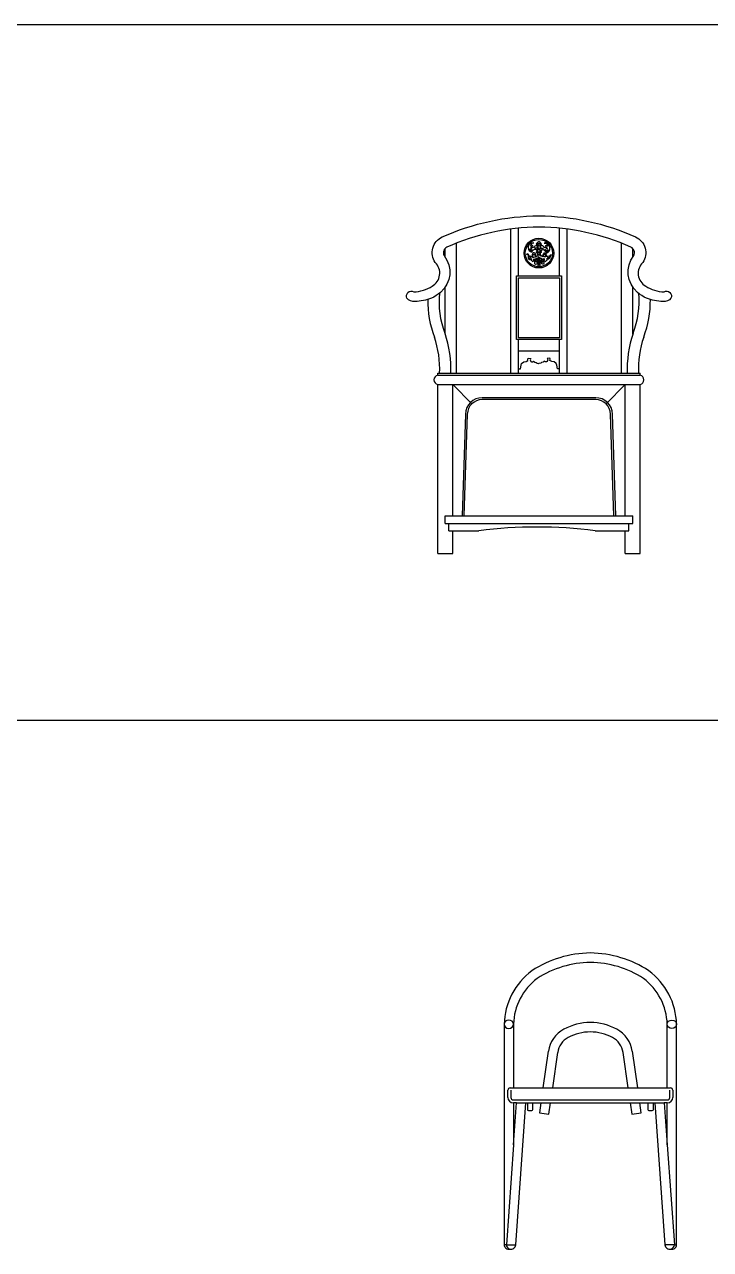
# Model space of a CAD drawing. Header units: millimetres. Extents: x -5421 to 13641, y 22290 to 34305.
# Drawn here: x 707 to 2537, y 24981 to 28247 of the extents above; entities that cross this region are included whole.
import ezdxf

# ---------------------------------------------------------------- set-up
doc = ezdxf.new("R2010")
doc.units = ezdxf.units.MM
doc.layers.add('www.cad-blocks.net', color=7, linetype='Continuous')

# ---------------------------------------------------------------- blocks, each defined once
blk = doc.blocks.new('A$C6B3D1326')
for p, q in [((0, 599.7), (0, 11.7)), ((25, 599.7), (25, 429.7)), ((435, 429.7), (435, 599.7)), ((460, 11.7), (460, 599.7)), ((104, 429.7), (118, 527.6)), ((142.8, 524.1), (129.3, 429.7)), ((330.7, 429.7), (317.2, 524.1)), ((342, 527.6), (356, 429.7)), ((16, 429.7), (25, 429.7)), ((25, 429.7), (104, 429.7)), ((104, 429.7), (129.3, 429.7)), ((129.3, 429.7), (330.7, 429.7)), ((330.7, 429.7), (356, 429.7)), ((356, 429.7), (435, 429.7)), ((435, 429.7), (444, 429.7)), ((10, 404.7), (10, 423.7)), ((18, 423.7), (18, 404.7)), ((25, 397.7), (435, 397.7)), ((442, 404.7), (442, 423.7)), ((450, 423.7), (450, 404.7)), ((25, 389.7), (25, 278.2)), ((25, 278.2), (33, 389.7)), ((33, 389.7), (25, 389.7)), ((30.9, 11.7), (58.1, 389.7)), ((33, 389.7), (58.1, 389.7)), ((58.1, 389.7), (61.9, 389.7)), ((61.9, 389.7), (61.9, 372.7)), ((61.9, 389.7), (76.9, 389.7)), ((64.9, 369.7), (73.9, 369.7)), ((76.9, 372.7), (76.9, 389.7)), ((76.9, 389.7), (98.3, 389.7)), ((98.3, 389.7), (94.6, 363.5)), ((94.6, 363.5), (119.3, 360)), ((98.3, 389.7), (123.6, 389.7)), ((119.3, 360), (123.6, 389.7)), ((123.6, 389.7), (336.4, 389.7)), ((336.4, 389.7), (340.7, 360)), ((336.4, 389.7), (361.7, 389.7)), ((340.7, 360), (365.4, 363.5)), ((365.4, 363.5), (361.7, 389.7)), ((361.7, 389.7), (383.1, 389.7)), ((383.1, 389.7), (383.1, 372.7)), ((383.1, 389.7), (398.1, 389.7)), ((386.1, 369.7), (395.1, 369.7)), ((398.1, 372.7), (398.1, 389.7)), ((398.1, 389.7), (401.9, 389.7)), ((401.9, 389.7), (427, 389.7)), ((401.9, 389.7), (429.1, 11.7)), ((427, 389.7), (435, 278.2)), ((435, 389.7), (427, 389.7)), ((435, 278.2), (435, 389.7)), ((25, 278.2), (5.9, 11.7)), ((435, 278.2), (454.1, 11.7)), ((5.9, 11.7), (0, 11.7)), ((5.9, 11.7), (30.9, 11.7)), ((454.1, 11.7), (429.1, 11.7)), ((454.1, 11.7), (460, 11.7))]:
    blk.add_line(p, q)
for centre, radius, start, end in [((233.4, 497.7), 291.9, 90.6743, 123.0578), ((226.6, 497.7), 291.9, 56.9422, 89.3257), ((233.4, 497.7), 266.9, 90.7374, 122.8991), ((226.6, 497.7), 266.9, 57.1009, 89.2626), ((182.9, 595.3), 182.9, 126.4538, 178.63), ((182.9, 595.2), 158, 126.7284, 178.4026), ((277.1, 595.2), 158, 1.5974, 53.2716), ((277.1, 595.3), 182.9, 1.37, 53.5462), ((231, 451.6), 152.6, 90.3635, 118.0977), ((229, 451.6), 152.6, 61.9023, 89.6365), ((196.4, 516.4), 79.1, 118.0977, 171.8614), ((196.4, 516.4), 54.1, 118.0977, 171.8614), ((231, 451.6), 127.6, 90.4347, 118.0977), ((229, 451.6), 127.6, 61.9023, 89.5653), ((263.6, 516.4), 54.1, 8.1386, 61.9023), ((263.6, 516.4), 79.1, 8.1386, 61.9023), ((16, 423.7), 6, 90, 180), ((444, 423.7), 6, 0, 90), ((25, 404.7), 15, 180, 270), ((25, 404.7), 7, 180, 270), ((435, 404.7), 7, 270, 0), ((435, 404.7), 15, 270, 0), ((64.9, 372.7), 3, 180, 270), ((73.9, 372.7), 3, 270, 0), ((386.1, 372.7), 3, 180, 270), ((395.1, 372.7), 3, 270, 0), ((12.5, 12.2), 12.5, 182.483, 283.512), ((18.4, 12.2), 12.5, 182.483, 256.488), ((18.4, 12.2), 12.5, 256.488, 357.3432), ((441.6, 12.2), 12.5, 182.4897, 283.509), ((447.5, 12.2), 12.5, 256.488, 357.517), ((441.6, 12.2), 12.5, 283.512, 357.517)]:
    blk.add_arc(centre, radius, start, end)
at = {"extrusion": (0, 0, -1)}
blk.add_ellipse((12.5, 599.7), major_axis=(-12.5, 0), ratio=0.890575, start_param=-3.141592653589793, end_param=3.141592653589793, dxfattribs=at)
blk.add_ellipse((447.5, 599.7), major_axis=(12.5, 0), ratio=0.890575, start_param=-3.141592653589793, end_param=3.141592653589793)
blk = doc.blocks.new('A$C11823189')
for p, q in [((195, 480), (195, 863.3)), ((215, 740), (215, 866)), ((325, 740), (325, 866)), ((345, 480), (345, 863.3)), ((50, 480), (50, 826.9)), ((490.5, 480), (490.5, 826.9)), ((20, 789.7), (20, 813)), ((520.5, 789.7), (520.5, 813)), ((20, 584.6), (20, 710.3)), ((520.5, 584.6), (520.5, 710.3)), ((215, 480), (215, 570)), ((325, 480), (325, 570)), ((215, 540), (325, 540)), ((0, 480), (540, 480)), ((0, 475), (0, 480)), ((0, 475), (540, 475)), ((540, 475), (540, 480)), ((0, 450), (540, 450)), ((0, 0), (0, 450)), ((91.1, 398.9), (40, 450)), ((40, 100), (40, 450)), ((448.9, 398.9), (500, 450)), ((500, 100), (500, 450)), ((540, 0), (540, 450)), ((20, 100), (520, 100)), ((20, 80), (20, 100)), ((520, 80), (520, 100)), ((20, 80), (520, 80)), ((30, 60), (30, 80)), ((510, 60), (510, 80)), ((30, 60), (110, 60)), ((40, 0), (40, 60)), ((420, 60), (510, 60)), ((500, 0), (500, 60)), ((0, 0), (40, 0)), ((500, 0), (540, 0))]:
    blk.add_line(p, q)
for points in [[(24.6, 816.2, 0.428032), (16.9, 793.9, -0.406487), (7, 695.9, -0.083987), (-16.8, 680.2, -0.083753), (-60.8, 671.5, -0.271918), (-82.2, 680.3, -0.749268), (-64.1, 697.1, 0.143046), (-14.9, 712.5, 0.508496), (-6.9, 775.3, -0.465216), (12.2, 843.5, -0.104125), (270, 900, -0.104125), (527.8, 843.5, -0.465216), (546.9, 775.3, 0.508496), (554.9, 712.5, 0.143046), (604.1, 697.1, -0.749268), (622.2, 680.3, -0.271918), (600.8, 671.5, -0.083753), (556.8, 680.2, -0.083987), (533, 695.9, -0.406487), (523.1, 793.9, 0.428032), (515.4, 816.2)], [(261.6, 810.5, 0.34733), (250.1, 801.8, -0.409884), (243.3, 821.8, -0.318858), (256.3, 828.2, 0.377319), (247.5, 818.8, -0.92725), (254, 818.8, 0.522824), (248.6, 815.5, 0.401469), (250.5, 810.2, -0.689196), (257.4, 815.8, -0.452999), (265.3, 820.7)], [(273.9, 824.6, 1.060173), (272.3, 824.7, 0.620415), (274.9, 823.1, 0.522482), (276.3, 825.6, 0.451456), (273.3, 826.7, 0.595524), (270, 830.8, 0.536651), (266.5, 827, 0.541923), (262.8, 825.2, 0.617763), (267.1, 823.1, 0.414589), (267.5, 825.1, 0.913295), (265.9, 824.1, 0.913295)], [(279.1, 809.8, -0.371241), (289.5, 800.1, 0.378554), (299, 814.5, 0.275579), (293.2, 825.7, 0.247609), (283.8, 827, -0.511137), (293.1, 818.5, 0.643953), (286.3, 817.8, -0.658543), (290.9, 810.6, 0.448641), (283.1, 815.1, 0.564784), (275.2, 820.4, 0.564784)], [(248.5, 786, -0.622967), (243, 790, 0.267401), (242.3, 797.1, 0.456166), (236.8, 797.1, -0.376213), (239.6, 797.1, -0.264117), (241.2, 790.2, 0.325045), (243, 784.2, 0.369427), (249.7, 785.1, 0.369427)], [(245.4, 811.5, 0.267511), (248.5, 804.7, -0.118486), (252.7, 809.4)], [(283.4, 782.7, 0.333072), (285.1, 783.5, 1.018263), (281.7, 783.4, 0.447723), (284.4, 780, 0.836712), (288.8, 780.6, 0.786524), (291.1, 784.9, 0.381054), (294.9, 793.4, -0.211082), (292.6, 791.2, -0.237445), (274.8, 793.7, 0.369408), (267.9, 795.2, -0.247305), (256, 789.1, -0.276406), (246.7, 793.4, 0.438653), (250.9, 784.6, 0.831006), (251.7, 779.8, 0.737886), (255.3, 779.6, 0.825981), (258, 783.4, 1.434892), (256.2, 782.1)], [(261.4, 790.1, 0.26651), (258.8, 800.5, 0.446716), (253.3, 800, 0.173206), (252.1, 793.8, -0.22076), (250.8, 790)], [(252.3, 789.4, 0.204252), (253.7, 793.5, -0.366388), (256.5, 797.9, -0.325144), (259.9, 793.3, -0.118475), (259.7, 789.5)], [(268.2, 810.9, 0.681297), (267.6, 809.9, 0.272206), (269.3, 809.9, 0.430946), (269.3, 812.1, 0.506992), (265.7, 812.2, 0.224483), (262.3, 813.7, 0.310446), (257.9, 812.5, -0.310291), (261.6, 810.5, 0.143148), (263.2, 809.1, 0.143148)], [(258, 783.4, -0.014414), (270.6, 789.8, 0.009904), (281.7, 783.6, 0.009904)], [(260.9, 782.9, -0.153349), (259.4, 778.3, 0.193993), (258, 773.9, 0.470109), (261.2, 770.8, 0.23934), (266.1, 773.8, 0.192681), (266.9, 779.4, 0.009143), (265.7, 785.4, 0.009143)], [(258.7, 781.7, -0.013655), (270.6, 787.8, 0.01032), (282.2, 781.3)], [(274.6, 806.6, -0.364073), (270, 800.5, -0.407895), (264.9, 805.3, 0.091763), (264.8, 807.6, 0.091763)], [(265.7, 808, 0.337282), (269.6, 802.6, 0.32156), (274.1, 806.6, 0.32156)], [(267.5, 767, -0.040253), (268.5, 780.2, -0.177783), (269.6, 782, 0.031151), (269.9, 787.4, 0.031151)], [(276, 808.2, 0.258063), (277.4, 808.2, 0.037817), (279.9, 810.7, -0.267067), (282.4, 810.8, 0.428253), (275.2, 811.8, 0.257934), (273.5, 812.6, 0.227238), (271.6, 812, 0.474005), (271.4, 809.4, 0.802464), (272.6, 810.2)], [(273, 766.8, 0.020781), (273.3, 776.1, 0.167231), (272.7, 779, 0.239408), (271.1, 781.5, 0.019319), (271.3, 787.4, 0.019319)], [(275.7, 784.8, 0.273019), (277, 773.2, 0.234275), (282.1, 771.8, 0.327706), (283.9, 774.7, 0.139705), (281.6, 779.2, -0.099433), (281.3, 781.7)], [(290.2, 790.6, 0.01958), (289.3, 798.2, 0.430482), (283.4, 800.2, 0.30183), (280.9, 790.8)], [(289.7, 790.5, 0.009312), (287.8, 796.7, 0.571607), (284.3, 797.5, 0.172696), (281.8, 790.6)], [(294.1, 787.4, 0.407179), (296.4, 788.3, 0.089335), (298.8, 794.1, -0.331846), (303.6, 796.7, 0.152153), (301.4, 795.2, 0.073188), (299.1, 787.8, -0.443412), (291.3, 785)], [(260.9, 782.8, 0.235004), (264.4, 778, 0.303549), (266, 778.9, 0.019772), (266.5, 781.5)], [(274.7, 778.6, 0.263941), (279.2, 776.7, 0.310547), (281.6, 779.2)], [(475, 100.2), (466.2, 371.5, 0.4048), (421.3, 415), (118.7, 415, 0.4048), (73.8, 371.5), (65, 100.2)], [(470, 100), (461.2, 371.3, 0.4048), (421.3, 410), (118.7, 410, 0.4048), (78.8, 371.3), (70, 100)]]:
    blk.add_lwpolyline(points, format="xyb")
for points in [[(263.7, 808.1, 0.460795), (265.7, 808, 0.246065), (265.9, 809.4, 0.337602), (264, 809.7, 0.488047)], [(275.1, 808.8, 0.414079), (273.2, 807.6, 0.335234), (274.1, 806.6, 0.487849), (276, 808.2, 0.167895)]]:
    blk.add_lwpolyline(points, format="xyb", close=True)
for points in [[(210, 740), (330, 740), (330, 570), (210, 570)], [(215, 735), (325, 735), (325, 575), (215, 575)]]:
    blk.add_lwpolyline(points, close=True)
for points in [[(215, 492.2), (220.7, 492.2), (222.3, 501.7), (223.8, 506.6), (229.5, 510.4), (235.7, 511.3), (240.6, 514.6), (240.3, 518.1), (241.4, 520.1), (248, 519.1), (246.6, 515.6), (248, 511.5), (249.8, 510.6), (253, 510.6), (253, 510.6), (255.8, 512.4), (259.1, 509.5), (262.8, 508.6), (265, 506.9), (269.2, 506.3), (270, 506.3)], [(325, 492.2), (319.3, 492.2), (317.7, 501.7), (316.2, 506.6), (310.5, 510.4), (304.3, 511.3), (299.4, 514.6), (299.7, 518.1), (298.6, 520.1), (292, 519.1), (293.4, 515.6), (292, 511.5), (290.2, 510.6), (287, 510.6), (287, 510.6), (284.2, 512.4), (280.9, 509.5), (277.2, 508.6), (275, 506.9), (270.8, 506.3), (270, 506.3)]]:
    blk.add_lwpolyline(points)
for radius in [39.6, 36.2]:
    blk.add_circle((269.8, 800.4), radius)
for centre, radius, start, end in [((275.3, 259.4), 610.6, 90.4753, 114.2534), ((264.7, 259.4), 610.6, 65.7466, 89.5247), ((275.7, 818.6), 10.7, 158.3138, 212.2182), ((270, 821), 4.81, 59.7752, 121.0821), ((270.2, 818.4), 6.21, 70.9427, 113.9737), ((270.6, 816.9), 3.51, 59.545, 138.9823), ((270.4, 816.9), 1.75, 40.6562, 153.58), ((269.8, 815.6), 0.98, 51.5545, 161.1944), ((265.5, 817.9), 9.57, 326.4628, 30.1645), ((217, 801.7), 31.7, 5.2856, 15.8566), ((266, 801), 4.25, 104.6687, 159.1933), ((266.6, 800.3), 3.66, 111.5891, 165.772), ((267.9, 800.2), 3.4, 131.656, 192.5431), ((269.5, 799.2), 3.83, 139.0523, 173.6828), ((272.9, 799.4), 7.2, 177.9044, 229.8307), ((274, 798.8), 7.03, 160.1113, 210.1923), ((269.7, 793.6), 2.41, 137.2063, 238.7519), ((268.4, 799.4), 4.91, 316.1075, 30.5225), ((271.2, 793.7), 1.99, 312.0935, 38.0098), ((268.9, 799), 5.58, 312.8978, 39.1309), ((273.4, 800), 3.24, 7.5744, 83.8465), ((274.5, 801.8), 2.75, 6.2118, 93.957), ((267.2, 791), 16.8, 52.3912, 62.1893), ((295.1, 784.7), 19.5, 179.5227, 194.4912), ((284.4, 803.2), 6.75, 357.8274, 80.5154), ((283.3, 808.4), 9.44, 326.2961, 11.3418), ((291.5, 803.3), 0.49, 228.9246, 311.0754), ((282.7, 812.7), 13.4, 313.1246, 350.5894), ((264.3, 781), 4.1, 194.9654, 314.1549), ((270.8, 779.1), 3.12, 211.1047, 324.1755), ((270.6, 780.6), 2.82, 215.5258, 322.1972), ((270.2, 781.8), 2.45, 223.3433, 324.4816), ((596.3, 756.3), 327.9, 176.4538, 178.0719), ((324.4, 769), 55.2, 172.4713, 181.4009), ((249.5, 772.5), 21.5, 345.5771, 9.3194), ((383.5, 766.6), 111.5, 176.3737, 179.8043), ((262.8, 775.7), 9.59, 348.1, 4.4876), ((278.8, 780.4), 2.6, 192.4255, 271.7759), ((278.8, 779.3), 1.52, 273.3278, 342.1695), ((275.3, 781.7), 5.74, 330.4314, 2.543), ((235.3, 671.4), 232, 174.5146, 201.243), ((305.2, 671.4), 232, 338.757, 5.4854), ((235.3, 671.4), 262, 178.7905, 201.243), ((305.2, 671.4), 262, 338.757, 1.2095), ((-258, 491.3), 263.2, 357.5493, 18.8825), ((-258, 491.3), 293.2, 357.5493, 18.8825), ((798.5, 491.3), 293.2, 161.1175, 182.4507), ((798.5, 491.3), 263.2, 161.1175, 182.4507), ((2.8, 462.5), 12.8, 102.6804, 257.3196), ((537.2, 462.5), 12.8, 282.6804, 77.3196), ((265, -1099.9), 1170.2, 82.3887, 97.6113)]:
    blk.add_arc(centre, radius, start, end)
blk = doc.blocks.new('FORMAT')
at = {"layer": 'www.cad-blocks.net', "color": 155, "true_color": 0x546d8e}
for p, q in [((-3828.3, 28246.5), (13640.8, 28246.5)), ((-3828.3, 26392), (13640.8, 26392))]:
    blk.add_line(p, q, dxfattribs=at)

msp = doc.modelspace()

# ---------------------------------------------------------------- block references
for name, p in [('A$C11823189', (1809.8, 26836.6)), ('A$C6B3D1326', (1986.9, 24981.7))]:
    msp.add_blockref(name, p)
at = {"layer": 'www.cad-blocks.net'}
msp.add_blockref('FORMAT', (0, 0), dxfattribs=at)

doc.saveas('drawing.dxf')
